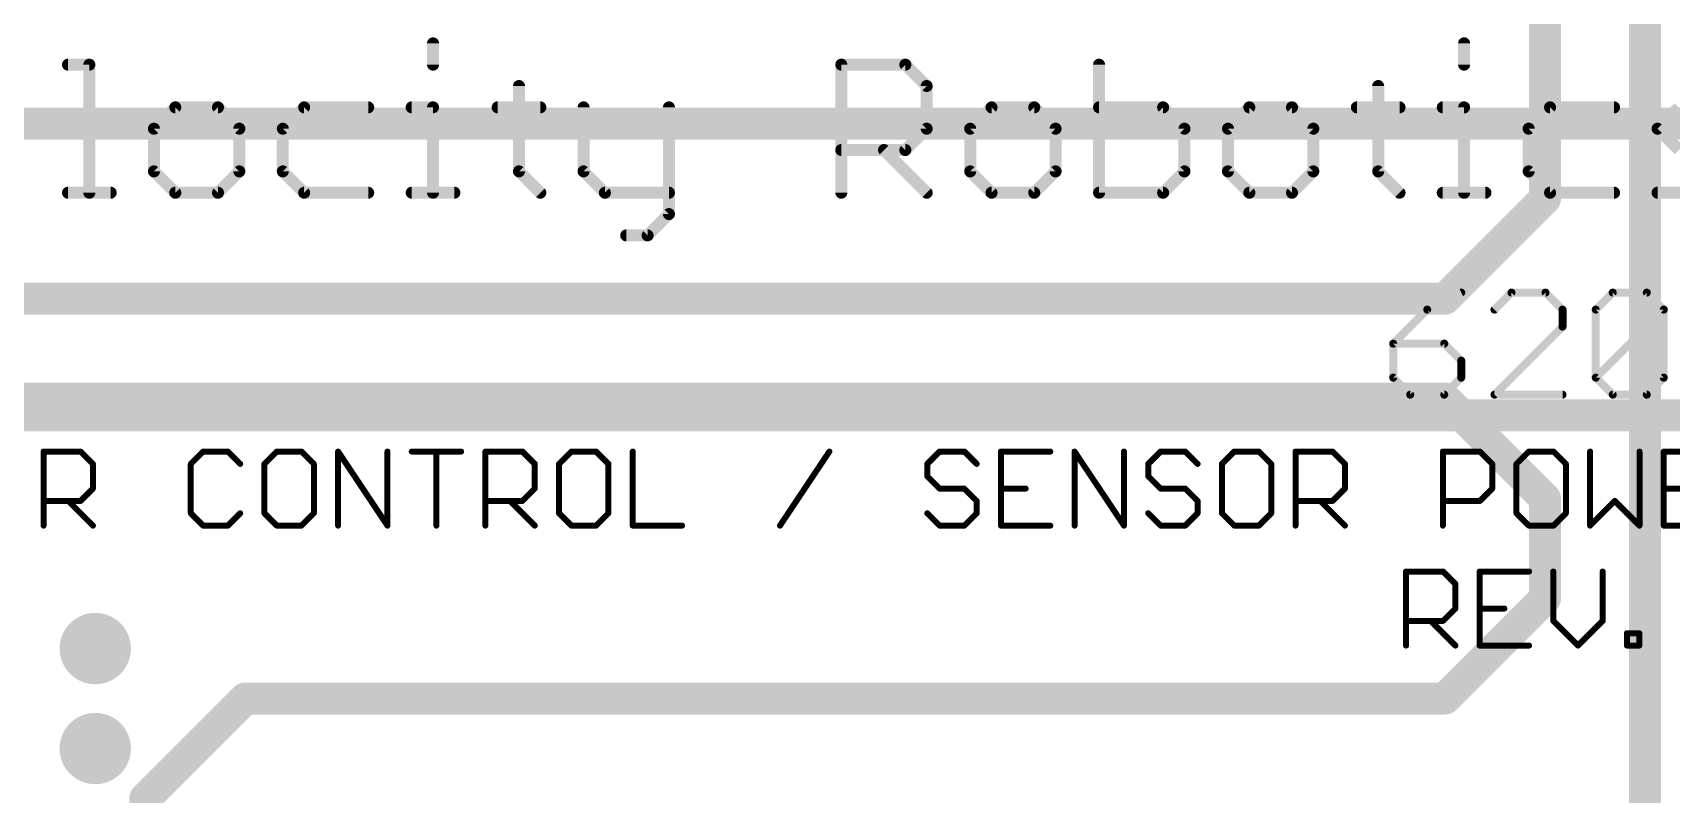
# Model space of a CAD drawing. Extents: x -0.01 to 2.71, y -0.01 to 2.3.
# Drawn here: x 0.794 to 1.613, y 0.752 to 1.133 of the extents above; entities that cross this region are included whole.
import ezdxf

# ---------------------------------------------------------------- set-up
doc = ezdxf.new("R2010")
doc.units = 0
for name, color, linetype in [('1', 22, 'CONTINUOUS'), ('16', 175, 'CONTINUOUS'), ('18', 82, 'CONTINUOUS'), ('51', 253, 'CONTINUOUS')]:
    doc.layers.add(name, color=color, linetype=linetype)

# ---------------------------------------------------------------- blocks, each defined once
blk = doc.blocks.new('ROUNDV')
at = {"const_width": 0.5}
blk.add_lwpolyline([(0, -0.25, 1), (0, 0.25, 1), (0, -0.25)], format="xyb", dxfattribs=at)

msp = doc.modelspace()

# ---------------------------------------------------------------- linework, layer by layer
at = {"layer": '1', "const_width": 0.016}
for points in [[(1.6, 1.4625), (1.6, 0.55)], [(1.55, 1.45), (1.55, 1.05)], [(1.55, 1.05), (1.5, 1)], [(1.5, 1), (0.65, 1)], [(1.5, 0.95), (0.65, 0.95)], [(1.55, 0.9), (1.5, 0.95)], [(1.55, 0.85), (1.55, 0.9)], [(1.5, 0.8), (1.55, 0.85)], [(0.85, 0.75), (0.9, 0.8)], [(0.9, 0.8), (1.5, 0.8)], [(0.85, 0.375), (0.85, 0.75)]]:
    msp.add_lwpolyline(points, dxfattribs=at)
at = {"layer": '1', "const_width": 0.008}
for points in [[(1.552828, 1.047172, 1), (1.547172, 1.052828)], [(1.546, 1.05, 1), (1.554, 1.05)], [(1.5, 0.996, 1), (1.5, 1.004)], [(1.497172, 1.002828, 1), (1.502828, 0.997172)], [(1.502828, 0.952828, 1), (1.497172, 0.947172)], [(1.5, 0.946, 1), (1.5, 0.954)], [(1.554, 0.9, 1), (1.546, 0.9)], [(1.547172, 0.897172, 1), (1.552828, 0.902828)], [(1.546, 0.85, 1), (1.554, 0.85)], [(1.552828, 0.847172, 1), (1.547172, 0.852828)], [(0.9, 0.804, 1), (0.9, 0.796)], [(0.902828, 0.797172, 1), (0.897172, 0.802828)], [(1.497172, 0.802828, 1), (1.502828, 0.797172)], [(1.5, 0.796, 1), (1.5, 0.804)], [(0.854, 0.75, 1), (0.846, 0.75)], [(0.847172, 0.752828, 1), (0.852828, 0.747172)]]:
    msp.add_lwpolyline(points, format="xyb", dxfattribs=at)
at = {"layer": '16', "const_width": 0.016}
for points in [[(0.6, 1.0875), (1.875, 1.0875)], [(0.658268, 0.941732), (1.85, 0.941732)]]:
    msp.add_lwpolyline(points, dxfattribs=at)
at = {"layer": '51'}
for points, const_width in [([(0.993927, 1.12773), (0.993927, 1.117055)], 0.006), ([(1.509566, 1.12773), (1.509566, 1.117055)], 0.006), ([(0.811371, 1.117055), (0.822047, 1.117055)], 0.006), ([(0.822047, 1.117055), (0.822047, 1.053)], 0.006), ([(1.198101, 1.053), (1.198101, 1.117055)], 0.006), ([(1.198101, 1.117055), (1.230128, 1.117055)], 0.006), ([(1.230128, 1.117055), (1.240804, 1.106379)], 0.006), ([(1.327011, 1.117055), (1.327011, 1.053)], 0.006), ([(1.036897, 1.106379), (1.036897, 1.063676)], 0.006), ([(1.240804, 1.106379), (1.240804, 1.085027)], 0.006), ([(1.466596, 1.106379), (1.466596, 1.063676)], 0.006), ([(0.865017, 1.095703), (0.854341, 1.085027)], 0.006), ([(0.886368, 1.095703), (0.865017, 1.095703)], 0.006), ([(0.897044, 1.085027), (0.886368, 1.095703)], 0.006), ([(0.929472, 1.095703), (0.918796, 1.085027)], 0.006), ([(0.961499, 1.095703), (0.929472, 1.095703)], 0.006), ([(0.983251, 1.095703), (0.993927, 1.095703)], 0.006), ([(0.993927, 1.095703), (0.993927, 1.053)], 0.006), ([(1.026221, 1.095703), (1.047572, 1.095703)], 0.006), ([(1.069191, 1.095703), (1.069191, 1.063676)], 0.006), ([(1.111894, 1.095703), (1.111894, 1.042324)], 0.006), ([(1.273232, 1.095703), (1.262556, 1.085027)], 0.006), ([(1.294583, 1.095703), (1.273232, 1.095703)], 0.006), ([(1.305259, 1.085027), (1.294583, 1.095703)], 0.006), ([(1.359038, 1.095703), (1.327011, 1.095703)], 0.006), ([(1.369714, 1.085027), (1.359038, 1.095703)], 0.006), ([(1.402141, 1.095703), (1.391466, 1.085027)], 0.006), ([(1.423493, 1.095703), (1.402141, 1.095703)], 0.006), ([(1.434169, 1.085027), (1.423493, 1.095703)], 0.006), ([(1.455921, 1.095703), (1.477272, 1.095703)], 0.006), ([(1.498891, 1.095703), (1.509566, 1.095703)], 0.006), ([(1.509566, 1.095703), (1.509566, 1.053)], 0.006), ([(1.552536, 1.095703), (1.541861, 1.085027)], 0.006), ([(1.584564, 1.095703), (1.552536, 1.095703)], 0.006), ([(1.606316, 1.085027), (1.616991, 1.095703)], 0.006), ([(0.854341, 1.085027), (0.854341, 1.063676)], 0.006), ([(0.897044, 1.063676), (0.897044, 1.085027)], 0.006), ([(0.918796, 1.085027), (0.918796, 1.063676)], 0.006), ([(1.240804, 1.085027), (1.230128, 1.074352)], 0.006), ([(1.262556, 1.085027), (1.262556, 1.063676)], 0.006), ([(1.305259, 1.063676), (1.305259, 1.085027)], 0.006), ([(1.369714, 1.063676), (1.369714, 1.085027)], 0.006), ([(1.391466, 1.085027), (1.391466, 1.063676)], 0.006), ([(1.434169, 1.063676), (1.434169, 1.085027)], 0.006), ([(1.541861, 1.085027), (1.541861, 1.063676)], 0.006), ([(1.616991, 1.074352), (1.606316, 1.085027)], 0.006), ([(1.230128, 1.074352), (1.198101, 1.074352)], 0.006), ([(1.219452, 1.074352), (1.240804, 1.053)], 0.006), ([(0.854341, 1.063676), (0.865017, 1.053)], 0.006), ([(0.886368, 1.053), (0.897044, 1.063676)], 0.006), ([(0.918796, 1.063676), (0.929472, 1.053)], 0.006), ([(1.036897, 1.063676), (1.047572, 1.053)], 0.006), ([(1.069191, 1.063676), (1.079867, 1.053)], 0.006), ([(1.262556, 1.063676), (1.273232, 1.053)], 0.006), ([(1.294583, 1.053), (1.305259, 1.063676)], 0.006), ([(1.359038, 1.053), (1.369714, 1.063676)], 0.006), ([(1.391466, 1.063676), (1.402141, 1.053)], 0.006), ([(1.423493, 1.053), (1.434169, 1.063676)], 0.006), ([(1.466596, 1.063676), (1.477272, 1.053)], 0.006), ([(1.541861, 1.063676), (1.552536, 1.053)], 0.006), ([(0.811371, 1.053), (0.832723, 1.053)], 0.006), ([(0.865017, 1.053), (0.886368, 1.053)], 0.006), ([(0.929472, 1.053), (0.961499, 1.053)], 0.006), ([(0.983251, 1.053), (1.004602, 1.053)], 0.006), ([(1.079867, 1.053), (1.111894, 1.053)], 0.006), ([(1.273232, 1.053), (1.294583, 1.053)], 0.006), ([(1.327011, 1.053), (1.359038, 1.053)], 0.006), ([(1.402141, 1.053), (1.423493, 1.053)], 0.006), ([(1.498891, 1.053), (1.520242, 1.053)], 0.006), ([(1.552536, 1.053), (1.584564, 1.053)], 0.006), ([(1.606316, 1.053), (1.638343, 1.053)], 0.006), ([(1.111894, 1.042324), (1.101218, 1.031648)], 0.006), ([(1.101218, 1.031648), (1.090542, 1.031648)], 0.006), ([(1.508134, 1.003044), (1.49112, 0.994536)], 0.004), ([(1.533256, 1.003044), (1.524749, 0.994536)], 0.004), ([(1.55027, 1.003044), (1.533256, 1.003044)], 0.004), ([(1.558778, 0.994536), (1.55027, 1.003044)], 0.004), ([(1.575392, 0.994536), (1.583899, 1.003044)], 0.004), ([(1.583899, 1.003044), (1.600914, 1.003044)], 0.004), ([(1.600914, 1.003044), (1.609421, 0.994536)], 0.004), ([(1.49112, 0.994536), (1.474105, 0.977522)], 0.004), ([(1.558778, 0.986029), (1.558778, 0.994536)], 0.004), ([(1.575392, 0.960507), (1.575392, 0.994536)], 0.004), ([(1.575392, 0.960507), (1.609421, 0.994536)], 0.004), ([(1.609421, 0.994536), (1.609421, 0.960507)], 0.004), ([(1.524749, 0.952), (1.558778, 0.986029)], 0.004), ([(1.474105, 0.977522), (1.474105, 0.960507)], 0.004), ([(1.499627, 0.977522), (1.474105, 0.977522)], 0.004), ([(1.508134, 0.969015), (1.499627, 0.977522)], 0.004), ([(1.508134, 0.960507), (1.508134, 0.969015)], 0.004), ([(1.474105, 0.960507), (1.482613, 0.952)], 0.004), ([(1.499627, 0.952), (1.508134, 0.960507)], 0.004), ([(1.583899, 0.952), (1.575392, 0.960507)], 0.004), ([(1.609421, 0.960507), (1.600914, 0.952)], 0.004), ([(1.482613, 0.952), (1.499627, 0.952)], 0.004), ([(1.558778, 0.952), (1.524749, 0.952)], 0.004), ([(1.600914, 0.952), (1.583899, 0.952)], 0.004), ([(0.799129, 0.8865), (0.799129, 0.923532)], 0.003), ([(0.799129, 0.923532), (0.817644, 0.923532)], 0.003), ([(0.817644, 0.923532), (0.823816, 0.91736)], 0.003), ([(0.823816, 0.91736), (0.823816, 0.905016)], 0.003), ([(0.878963, 0.923532), (0.872792, 0.91736)], 0.003), ([(0.872792, 0.91736), (0.872792, 0.892672)], 0.003), ([(0.891307, 0.923532), (0.878963, 0.923532)], 0.003), ([(0.897479, 0.91736), (0.891307, 0.923532)], 0.003), ([(0.915795, 0.923532), (0.909623, 0.91736)], 0.003), ([(0.909623, 0.91736), (0.909623, 0.892672)], 0.003), ([(0.928139, 0.923532), (0.915795, 0.923532)], 0.003), ([(0.934311, 0.91736), (0.928139, 0.923532)], 0.003), ([(0.934311, 0.892672), (0.934311, 0.91736)], 0.003), ([(0.946454, 0.8865), (0.946454, 0.923532)], 0.003), ([(0.946454, 0.923532), (0.971142, 0.8865)], 0.003), ([(0.971142, 0.8865), (0.971142, 0.923532)], 0.003), ([(0.983286, 0.923532), (1.007974, 0.923532)], 0.003), ([(0.99563, 0.8865), (0.99563, 0.923532)], 0.003), ([(1.020117, 0.8865), (1.020117, 0.923532)], 0.003), ([(1.020117, 0.923532), (1.038633, 0.923532)], 0.003), ([(1.038633, 0.923532), (1.044805, 0.91736)], 0.003), ([(1.044805, 0.91736), (1.044805, 0.905016)], 0.003), ([(1.063121, 0.923532), (1.056949, 0.91736)], 0.003), ([(1.056949, 0.91736), (1.056949, 0.892672)], 0.003), ([(1.075465, 0.923532), (1.063121, 0.923532)], 0.003), ([(1.081637, 0.91736), (1.075465, 0.923532)], 0.003), ([(1.081637, 0.892672), (1.081637, 0.91736)], 0.003), ([(1.09378, 0.923532), (1.09378, 0.8865)], 0.003), ([(1.167443, 0.8865), (1.192131, 0.923532)], 0.003), ([(1.247278, 0.923532), (1.241106, 0.91736)], 0.003), ([(1.241106, 0.91736), (1.241106, 0.911188)], 0.003), ([(1.259622, 0.923532), (1.247278, 0.923532)], 0.003), ([(1.265794, 0.91736), (1.259622, 0.923532)], 0.003), ([(1.302625, 0.923532), (1.277937, 0.923532)], 0.003), ([(1.277937, 0.923532), (1.277937, 0.8865)], 0.003), ([(1.314769, 0.8865), (1.314769, 0.923532)], 0.003), ([(1.314769, 0.923532), (1.339457, 0.8865)], 0.003), ([(1.339457, 0.8865), (1.339457, 0.923532)], 0.003), ([(1.357772, 0.923532), (1.3516, 0.91736)], 0.003), ([(1.3516, 0.91736), (1.3516, 0.911188)], 0.003), ([(1.370116, 0.923532), (1.357772, 0.923532)], 0.003), ([(1.376288, 0.91736), (1.370116, 0.923532)], 0.003), ([(1.394604, 0.923532), (1.388432, 0.91736)], 0.003), ([(1.388432, 0.91736), (1.388432, 0.892672)], 0.003), ([(1.406948, 0.923532), (1.394604, 0.923532)], 0.003), ([(1.41312, 0.91736), (1.406948, 0.923532)], 0.003), ([(1.41312, 0.892672), (1.41312, 0.91736)], 0.003), ([(1.425263, 0.8865), (1.425263, 0.923532)], 0.003), ([(1.425263, 0.923532), (1.443779, 0.923532)], 0.003), ([(1.443779, 0.923532), (1.449951, 0.91736)], 0.003), ([(1.449951, 0.91736), (1.449951, 0.905016)], 0.003), ([(1.498926, 0.8865), (1.498926, 0.923532)], 0.003), ([(1.498926, 0.923532), (1.517442, 0.923532)], 0.003), ([(1.517442, 0.923532), (1.523614, 0.91736)], 0.003), ([(1.523614, 0.91736), (1.523614, 0.905016)], 0.003), ([(1.54193, 0.923532), (1.535758, 0.91736)], 0.003), ([(1.535758, 0.91736), (1.535758, 0.892672)], 0.003), ([(1.554273, 0.923532), (1.54193, 0.923532)], 0.003), ([(1.560445, 0.91736), (1.554273, 0.923532)], 0.003), ([(1.560445, 0.892672), (1.560445, 0.91736)], 0.003), ([(1.572589, 0.923532), (1.572589, 0.8865)], 0.003), ([(1.597277, 0.8865), (1.597277, 0.923532)], 0.003), ([(1.634108, 0.923532), (1.609421, 0.923532)], 0.003), ([(1.609421, 0.923532), (1.609421, 0.8865)], 0.003), ([(1.241106, 0.911188), (1.247278, 0.905016)], 0.003), ([(1.3516, 0.911188), (1.357772, 0.905016)], 0.003), ([(0.823816, 0.905016), (0.817644, 0.898844)], 0.003), ([(1.044805, 0.905016), (1.038633, 0.898844)], 0.003), ([(1.247278, 0.905016), (1.259622, 0.905016)], 0.003), ([(1.259622, 0.905016), (1.265794, 0.898844)], 0.003), ([(1.277937, 0.905016), (1.290281, 0.905016)], 0.003), ([(1.357772, 0.905016), (1.370116, 0.905016)], 0.003), ([(1.370116, 0.905016), (1.376288, 0.898844)], 0.003), ([(1.449951, 0.905016), (1.443779, 0.898844)], 0.003), ([(1.523614, 0.905016), (1.517442, 0.898844)], 0.003), ([(1.609421, 0.905016), (1.621764, 0.905016)], 0.003), ([(0.817644, 0.898844), (0.799129, 0.898844)], 0.003), ([(0.811473, 0.898844), (0.823816, 0.8865)], 0.003), ([(0.872792, 0.892672), (0.878963, 0.8865)], 0.003), ([(0.891307, 0.8865), (0.897479, 0.892672)], 0.003), ([(0.909623, 0.892672), (0.915795, 0.8865)], 0.003), ([(0.928139, 0.8865), (0.934311, 0.892672)], 0.003), ([(1.038633, 0.898844), (1.020117, 0.898844)], 0.003), ([(1.032461, 0.898844), (1.044805, 0.8865)], 0.003), ([(1.056949, 0.892672), (1.063121, 0.8865)], 0.003), ([(1.075465, 0.8865), (1.081637, 0.892672)], 0.003), ([(1.247278, 0.8865), (1.241106, 0.892672)], 0.003), ([(1.265794, 0.892672), (1.259622, 0.8865)], 0.003), ([(1.265794, 0.898844), (1.265794, 0.892672)], 0.003), ([(1.357772, 0.8865), (1.3516, 0.892672)], 0.003), ([(1.376288, 0.892672), (1.370116, 0.8865)], 0.003), ([(1.376288, 0.898844), (1.376288, 0.892672)], 0.003), ([(1.388432, 0.892672), (1.394604, 0.8865)], 0.003), ([(1.406948, 0.8865), (1.41312, 0.892672)], 0.003), ([(1.443779, 0.898844), (1.425263, 0.898844)], 0.003), ([(1.437607, 0.898844), (1.449951, 0.8865)], 0.003), ([(1.517442, 0.898844), (1.498926, 0.898844)], 0.003), ([(1.535758, 0.892672), (1.54193, 0.8865)], 0.003), ([(1.554273, 0.8865), (1.560445, 0.892672)], 0.003), ([(1.572589, 0.8865), (1.584933, 0.898844)], 0.003), ([(1.584933, 0.898844), (1.597277, 0.8865)], 0.003), ([(0.878963, 0.8865), (0.891307, 0.8865)], 0.003), ([(0.915795, 0.8865), (0.928139, 0.8865)], 0.003), ([(1.063121, 0.8865), (1.075465, 0.8865)], 0.003), ([(1.09378, 0.8865), (1.118468, 0.8865)], 0.003), ([(1.259622, 0.8865), (1.247278, 0.8865)], 0.003), ([(1.277937, 0.8865), (1.302625, 0.8865)], 0.003), ([(1.370116, 0.8865), (1.357772, 0.8865)], 0.003), ([(1.394604, 0.8865), (1.406948, 0.8865)], 0.003), ([(1.54193, 0.8865), (1.554273, 0.8865)], 0.003), ([(1.609421, 0.8865), (1.634108, 0.8865)], 0.003), ([(1.480511, 0.8265), (1.480511, 0.863532)], 0.003), ([(1.480511, 0.863532), (1.499027, 0.863532)], 0.003), ([(1.499027, 0.863532), (1.505199, 0.85736)], 0.003), ([(1.54203, 0.863532), (1.517343, 0.863532)], 0.003), ([(1.517343, 0.863532), (1.517343, 0.8265)], 0.003), ([(1.554174, 0.863532), (1.554174, 0.838844)], 0.003), ([(1.578862, 0.838844), (1.578862, 0.863532)], 0.003), ([(1.505199, 0.85736), (1.505199, 0.845016)], 0.003), ([(1.505199, 0.845016), (1.499027, 0.838844)], 0.003), ([(1.517343, 0.845016), (1.529687, 0.845016)], 0.003), ([(1.499027, 0.838844), (1.480511, 0.838844)], 0.003), ([(1.492855, 0.838844), (1.505199, 0.8265)], 0.003), ([(1.554174, 0.838844), (1.566518, 0.8265)], 0.003), ([(1.566518, 0.8265), (1.578862, 0.838844)], 0.003), ([(1.517343, 0.8265), (1.54203, 0.8265)], 0.003), ([(1.591006, 0.8265), (1.591006, 0.832672)], 0.003), ([(1.591006, 0.832672), (1.597177, 0.832672)], 0.003), ([(1.597177, 0.8265), (1.591006, 0.8265)], 0.003), ([(1.597177, 0.832672), (1.597177, 0.8265)], 0.003)]:
    msp.add_lwpolyline(points, dxfattribs=dict(at, const_width=const_width))
for points, const_width in [([(0.995427, 1.12773, 1), (0.992427, 1.12773)], 0.003), ([(1.511066, 1.12773, 1), (1.508066, 1.12773)], 0.003), ([(0.811371, 1.118555, 1), (0.811371, 1.115555)], 0.003), ([(0.823547, 1.117055, 1), (0.820547, 1.117055)], 0.003), ([(0.822047, 1.115555, 1), (0.822047, 1.118555)], 0.003), ([(0.992427, 1.117055, 1), (0.995427, 1.117055)], 0.003), ([(1.199601, 1.117055, 1), (1.196601, 1.117055)], 0.003), ([(1.198101, 1.118555, 1), (1.198101, 1.115555)], 0.003), ([(1.231189, 1.118115, 1), (1.229068, 1.115994)], 0.003), ([(1.230128, 1.115555, 1), (1.230128, 1.118555)], 0.003), ([(1.328511, 1.117055, 1), (1.325511, 1.117055)], 0.003), ([(1.508066, 1.117055, 1), (1.511066, 1.117055)], 0.003), ([(1.038397, 1.106379, 1), (1.035397, 1.106379)], 0.003), ([(1.242304, 1.106379, 1), (1.239304, 1.106379)], 0.003), ([(1.239743, 1.105318, 1), (1.241865, 1.10744)], 0.003), ([(1.468096, 1.106379, 1), (1.465096, 1.106379)], 0.003), ([(0.865017, 1.097203, 1), (0.865017, 1.094203)], 0.003), ([(0.866077, 1.094642, 1), (0.863956, 1.096764)], 0.003), ([(0.887429, 1.096764, 1), (0.885308, 1.094642)], 0.003), ([(0.886368, 1.094203, 1), (0.886368, 1.097203)], 0.003), ([(0.929472, 1.097203, 1), (0.929472, 1.094203)], 0.003), ([(0.930532, 1.094642, 1), (0.928411, 1.096764)], 0.003), ([(0.961499, 1.094203, 1), (0.961499, 1.097203)], 0.003), ([(0.983251, 1.097203, 1), (0.983251, 1.094203)], 0.003), ([(0.995427, 1.095703, 1), (0.992427, 1.095703)], 0.003), ([(0.993927, 1.094203, 1), (0.993927, 1.097203)], 0.003), ([(1.026221, 1.097203, 1), (1.026221, 1.094203)], 0.003), ([(1.047572, 1.094203, 1), (1.047572, 1.097203)], 0.003), ([(1.070691, 1.095703, 1), (1.067691, 1.095703)], 0.003), ([(1.113394, 1.095703, 1), (1.110394, 1.095703)], 0.003), ([(1.273232, 1.097203, 1), (1.273232, 1.094203)], 0.003), ([(1.274292, 1.094642, 1), (1.272171, 1.096764)], 0.003), ([(1.295644, 1.096764, 1), (1.293523, 1.094642)], 0.003), ([(1.294583, 1.094203, 1), (1.294583, 1.097203)], 0.003), ([(1.327011, 1.097203, 1), (1.327011, 1.094203)], 0.003), ([(1.360099, 1.096764, 1), (1.357977, 1.094642)], 0.003), ([(1.359038, 1.094203, 1), (1.359038, 1.097203)], 0.003), ([(1.402141, 1.097203, 1), (1.402141, 1.094203)], 0.003), ([(1.403202, 1.094642, 1), (1.401081, 1.096764)], 0.003), ([(1.424554, 1.096764, 1), (1.422432, 1.094642)], 0.003), ([(1.423493, 1.094203, 1), (1.423493, 1.097203)], 0.003), ([(1.455921, 1.097203, 1), (1.455921, 1.094203)], 0.003), ([(1.477272, 1.094203, 1), (1.477272, 1.097203)], 0.003), ([(1.498891, 1.097203, 1), (1.498891, 1.094203)], 0.003), ([(1.511066, 1.095703, 1), (1.508066, 1.095703)], 0.003), ([(1.509566, 1.094203, 1), (1.509566, 1.097203)], 0.003), ([(1.552536, 1.097203, 1), (1.552536, 1.094203)], 0.003), ([(1.553597, 1.094642, 1), (1.551476, 1.096764)], 0.003), ([(1.584564, 1.094203, 1), (1.584564, 1.097203)], 0.003), ([(0.855841, 1.085027, 1), (0.852841, 1.085027)], 0.003), ([(0.85328, 1.086088, 1), (0.855402, 1.083967)], 0.003), ([(0.898544, 1.085027, 1), (0.895544, 1.085027)], 0.003), ([(0.895984, 1.083967, 1), (0.898105, 1.086088)], 0.003), ([(0.920296, 1.085027, 1), (0.917296, 1.085027)], 0.003), ([(0.917735, 1.086088, 1), (0.919857, 1.083967)], 0.003), ([(1.239304, 1.085027, 1), (1.242304, 1.085027)], 0.003), ([(1.241865, 1.083967, 1), (1.239743, 1.086088)], 0.003), ([(1.264056, 1.085027, 1), (1.261056, 1.085027)], 0.003), ([(1.261495, 1.086088, 1), (1.263617, 1.083967)], 0.003), ([(1.306759, 1.085027, 1), (1.303759, 1.085027)], 0.003), ([(1.304198, 1.083967, 1), (1.30632, 1.086088)], 0.003), ([(1.371214, 1.085027, 1), (1.368214, 1.085027)], 0.003), ([(1.368653, 1.083967, 1), (1.370775, 1.086088)], 0.003), ([(1.392966, 1.085027, 1), (1.389966, 1.085027)], 0.003), ([(1.390405, 1.086088, 1), (1.392526, 1.083967)], 0.003), ([(1.435669, 1.085027, 1), (1.432669, 1.085027)], 0.003), ([(1.433108, 1.083967, 1), (1.43523, 1.086088)], 0.003), ([(1.543361, 1.085027, 1), (1.540361, 1.085027)], 0.003), ([(1.5408, 1.086088, 1), (1.542921, 1.083967)], 0.003), ([(1.607376, 1.086088, 1), (1.605255, 1.083967)], 0.003), ([(1.605255, 1.086088, 1), (1.607376, 1.083967)], 0.003), ([(1.198101, 1.075852, 1), (1.198101, 1.072852)], 0.003), ([(1.220513, 1.075412, 1), (1.218392, 1.073291)], 0.003), ([(1.229068, 1.075412, 1), (1.231189, 1.073291)], 0.003), ([(1.230128, 1.072852, 1), (1.230128, 1.075852)], 0.003), ([(0.855402, 1.064736, 1), (0.85328, 1.062615)], 0.003), ([(0.898105, 1.062615, 1), (0.895984, 1.064736)], 0.003), ([(0.919857, 1.064736, 1), (0.917735, 1.062615)], 0.003), ([(1.037957, 1.064736, 1), (1.035836, 1.062615)], 0.003), ([(1.070252, 1.064736, 1), (1.06813, 1.062615)], 0.003), ([(1.263617, 1.064736, 1), (1.261495, 1.062615)], 0.003), ([(1.30632, 1.062615, 1), (1.304198, 1.064736)], 0.003), ([(1.370775, 1.062615, 1), (1.368653, 1.064736)], 0.003), ([(1.392526, 1.064736, 1), (1.390405, 1.062615)], 0.003), ([(1.43523, 1.062615, 1), (1.433108, 1.064736)], 0.003), ([(1.467657, 1.064736, 1), (1.465536, 1.062615)], 0.003), ([(1.542921, 1.064736, 1), (1.5408, 1.062615)], 0.003), ([(0.852841, 1.063676, 1), (0.855841, 1.063676)], 0.003), ([(0.895544, 1.063676, 1), (0.898544, 1.063676)], 0.003), ([(0.917296, 1.063676, 1), (0.920296, 1.063676)], 0.003), ([(1.035397, 1.063676, 1), (1.038397, 1.063676)], 0.003), ([(1.067691, 1.063676, 1), (1.070691, 1.063676)], 0.003), ([(1.261056, 1.063676, 1), (1.264056, 1.063676)], 0.003), ([(1.303759, 1.063676, 1), (1.306759, 1.063676)], 0.003), ([(1.368214, 1.063676, 1), (1.371214, 1.063676)], 0.003), ([(1.389966, 1.063676, 1), (1.392966, 1.063676)], 0.003), ([(1.432669, 1.063676, 1), (1.435669, 1.063676)], 0.003), ([(1.465096, 1.063676, 1), (1.468096, 1.063676)], 0.003), ([(1.540361, 1.063676, 1), (1.543361, 1.063676)], 0.003), ([(0.811371, 1.0545, 1), (0.811371, 1.0515)], 0.003), ([(0.820547, 1.053, 1), (0.823547, 1.053)], 0.003), ([(0.832723, 1.0515, 1), (0.832723, 1.0545)], 0.003), ([(0.865017, 1.0545, 1), (0.865017, 1.0515)], 0.003), ([(0.863956, 1.051939, 1), (0.866077, 1.054061)], 0.003), ([(0.885308, 1.054061, 1), (0.887429, 1.051939)], 0.003), ([(0.886368, 1.0515, 1), (0.886368, 1.0545)], 0.003), ([(0.929472, 1.0545, 1), (0.929472, 1.0515)], 0.003), ([(0.928411, 1.051939, 1), (0.930532, 1.054061)], 0.003), ([(0.961499, 1.0515, 1), (0.961499, 1.0545)], 0.003), ([(0.983251, 1.0545, 1), (0.983251, 1.0515)], 0.003), ([(0.992427, 1.053, 1), (0.995427, 1.053)], 0.003), ([(1.004602, 1.0515, 1), (1.004602, 1.0545)], 0.003), ([(1.046512, 1.051939, 1), (1.048633, 1.054061)], 0.003), ([(1.079867, 1.0545, 1), (1.079867, 1.0515)], 0.003), ([(1.078806, 1.051939, 1), (1.080927, 1.054061)], 0.003), ([(1.111894, 1.0515, 1), (1.111894, 1.0545)], 0.003), ([(1.196601, 1.053, 1), (1.199601, 1.053)], 0.003), ([(1.239743, 1.051939, 1), (1.241865, 1.054061)], 0.003), ([(1.273232, 1.0545, 1), (1.273232, 1.0515)], 0.003), ([(1.272171, 1.051939, 1), (1.274292, 1.054061)], 0.003), ([(1.293523, 1.054061, 1), (1.295644, 1.051939)], 0.003), ([(1.294583, 1.0515, 1), (1.294583, 1.0545)], 0.003), ([(1.327011, 1.0545, 1), (1.327011, 1.0515)], 0.003), ([(1.325511, 1.053, 1), (1.328511, 1.053)], 0.003), ([(1.357977, 1.054061, 1), (1.360099, 1.051939)], 0.003), ([(1.359038, 1.0515, 1), (1.359038, 1.0545)], 0.003), ([(1.402141, 1.0545, 1), (1.402141, 1.0515)], 0.003), ([(1.401081, 1.051939, 1), (1.403202, 1.054061)], 0.003), ([(1.422432, 1.054061, 1), (1.424554, 1.051939)], 0.003), ([(1.423493, 1.0515, 1), (1.423493, 1.0545)], 0.003), ([(1.476212, 1.051939, 1), (1.478333, 1.054061)], 0.003), ([(1.498891, 1.0545, 1), (1.498891, 1.0515)], 0.003), ([(1.508066, 1.053, 1), (1.511066, 1.053)], 0.003), ([(1.520242, 1.0515, 1), (1.520242, 1.0545)], 0.003), ([(1.552536, 1.0545, 1), (1.552536, 1.0515)], 0.003), ([(1.551476, 1.051939, 1), (1.553597, 1.054061)], 0.003), ([(1.584564, 1.0515, 1), (1.584564, 1.0545)], 0.003), ([(1.606316, 1.0545, 1), (1.606316, 1.0515)], 0.003), ([(1.110394, 1.042324, 1), (1.113394, 1.042324)], 0.003), ([(1.112955, 1.041264, 1), (1.110833, 1.043385)], 0.003), ([(1.090542, 1.033148, 1), (1.090542, 1.030148)], 0.003), ([(1.100158, 1.032709, 1), (1.102279, 1.030588)], 0.003), ([(1.101218, 1.030148, 1), (1.101218, 1.033148)], 0.003), ([(1.508582, 1.002149, 1), (1.507687, 1.003938)], 0.002), ([(1.533256, 1.004044, 1), (1.533256, 1.002044)], 0.002), ([(1.533963, 1.002336, 1), (1.532549, 1.003751)], 0.002), ([(1.550977, 1.003751, 1), (1.549563, 1.002336)], 0.002), ([(1.55027, 1.002044, 1), (1.55027, 1.004044)], 0.002), ([(1.583899, 1.004044, 1), (1.583899, 1.002044)], 0.002), ([(1.584606, 1.002336, 1), (1.583192, 1.003751)], 0.002), ([(1.601621, 1.003751, 1), (1.600206, 1.002336)], 0.002), ([(1.600914, 1.002044, 1), (1.600914, 1.004044)], 0.002), ([(1.490673, 0.995431, 1), (1.491567, 0.993642)], 0.002), ([(1.491827, 0.993829, 1), (1.490413, 0.995243)], 0.002), ([(1.524041, 0.995243, 1), (1.525456, 0.993829)], 0.002), ([(1.559778, 0.994536, 1), (1.557778, 0.994536)], 0.002), ([(1.55807, 0.993829, 1), (1.559485, 0.995243)], 0.002), ([(1.576392, 0.994536, 1), (1.574392, 0.994536)], 0.002), ([(1.574685, 0.995243, 1), (1.576099, 0.993829)], 0.002), ([(1.610421, 0.994536, 1), (1.608421, 0.994536)], 0.002), ([(1.610128, 0.993829, 1), (1.608714, 0.995243)], 0.002), ([(1.608714, 0.993829, 1), (1.610128, 0.995243)], 0.002), ([(1.557778, 0.986029, 1), (1.559778, 0.986029)], 0.002), ([(1.559485, 0.985322, 1), (1.55807, 0.986736)], 0.002), ([(1.475105, 0.977522, 1), (1.473105, 0.977522)], 0.002), ([(1.474105, 0.978522, 1), (1.474105, 0.976522)], 0.002), ([(1.473398, 0.978229, 1), (1.474812, 0.976815)], 0.002), ([(1.500334, 0.978229, 1), (1.49892, 0.976815)], 0.002), ([(1.499627, 0.976522, 1), (1.499627, 0.978522)], 0.002), ([(1.509134, 0.969015, 1), (1.507134, 0.969015)], 0.002), ([(1.507427, 0.968307, 1), (1.508841, 0.969722)], 0.002), ([(1.474812, 0.961214, 1), (1.473398, 0.9598)], 0.002), ([(1.473105, 0.960507, 1), (1.475105, 0.960507)], 0.002), ([(1.507134, 0.960507, 1), (1.509134, 0.960507)], 0.002), ([(1.508841, 0.9598, 1), (1.507427, 0.961214)], 0.002), ([(1.576099, 0.961214, 1), (1.574685, 0.9598)], 0.002), ([(1.574685, 0.961214, 1), (1.576099, 0.9598)], 0.002), ([(1.574392, 0.960507, 1), (1.576392, 0.960507)], 0.002), ([(1.608421, 0.960507, 1), (1.610421, 0.960507)], 0.002), ([(1.610128, 0.9598, 1), (1.608714, 0.961214)], 0.002), ([(1.482613, 0.953, 1), (1.482613, 0.951)], 0.002), ([(1.481905, 0.951293, 1), (1.48332, 0.952707)], 0.002), ([(1.49892, 0.952707, 1), (1.500334, 0.951293)], 0.002), ([(1.499627, 0.951, 1), (1.499627, 0.953)], 0.002), ([(1.524041, 0.952707, 1), (1.525456, 0.951293)], 0.002), ([(1.524749, 0.953, 1), (1.524749, 0.951)], 0.002), ([(1.558778, 0.951, 1), (1.558778, 0.953)], 0.002), ([(1.583899, 0.953, 1), (1.583899, 0.951)], 0.002), ([(1.583192, 0.951293, 1), (1.584606, 0.952707)], 0.002), ([(1.600206, 0.952707, 1), (1.601621, 0.951293)], 0.002), ([(1.600914, 0.951, 1), (1.600914, 0.953)], 0.002), ([(0.799879, 0.923532, 1), (0.798379, 0.923532)], 0.0015), ([(0.799129, 0.924282, 1), (0.799129, 0.922782)], 0.0015), ([(0.818175, 0.924062, 1), (0.817114, 0.923001)], 0.0015), ([(0.817644, 0.922782, 1), (0.817644, 0.924282)], 0.0015), ([(0.824566, 0.91736, 1), (0.823066, 0.91736)], 0.0015), ([(0.823286, 0.916829, 1), (0.824347, 0.91789)], 0.0015), ([(0.872261, 0.91789, 1), (0.873322, 0.916829)], 0.0015), ([(0.873542, 0.91736, 1), (0.872042, 0.91736)], 0.0015), ([(0.878963, 0.924282, 1), (0.878963, 0.922782)], 0.0015), ([(0.879494, 0.923001, 1), (0.878433, 0.924062)], 0.0015), ([(0.891838, 0.924062, 1), (0.890777, 0.923001)], 0.0015), ([(0.891307, 0.922782, 1), (0.891307, 0.924282)], 0.0015), ([(0.896949, 0.916829, 1), (0.89801, 0.91789)], 0.0015), ([(0.910373, 0.91736, 1), (0.908873, 0.91736)], 0.0015), ([(0.909093, 0.91789, 1), (0.910153, 0.916829)], 0.0015), ([(0.915795, 0.924282, 1), (0.915795, 0.922782)], 0.0015), ([(0.916325, 0.923001, 1), (0.915265, 0.924062)], 0.0015), ([(0.928669, 0.924062, 1), (0.927608, 0.923001)], 0.0015), ([(0.928139, 0.922782, 1), (0.928139, 0.924282)], 0.0015), ([(0.935061, 0.91736, 1), (0.933561, 0.91736)], 0.0015), ([(0.93378, 0.916829, 1), (0.934841, 0.91789)], 0.0015), ([(0.947204, 0.923532, 1), (0.945704, 0.923532)], 0.0015), ([(0.947079, 0.923948, 1), (0.94583, 0.923116)], 0.0015), ([(0.971892, 0.923532, 1), (0.970392, 0.923532)], 0.0015), ([(0.983286, 0.924282, 1), (0.983286, 0.922782)], 0.0015), ([(0.99638, 0.923532, 1), (0.99488, 0.923532)], 0.0015), ([(1.007974, 0.922782, 1), (1.007974, 0.924282)], 0.0015), ([(1.020867, 0.923532, 1), (1.019367, 0.923532)], 0.0015), ([(1.020117, 0.924282, 1), (1.020117, 0.922782)], 0.0015), ([(1.039163, 0.924062, 1), (1.038103, 0.923001)], 0.0015), ([(1.038633, 0.922782, 1), (1.038633, 0.924282)], 0.0015), ([(1.045555, 0.91736, 1), (1.044055, 0.91736)], 0.0015), ([(1.044275, 0.916829, 1), (1.045335, 0.91789)], 0.0015), ([(1.056418, 0.91789, 1), (1.057479, 0.916829)], 0.0015), ([(1.057699, 0.91736, 1), (1.056199, 0.91736)], 0.0015), ([(1.063121, 0.924282, 1), (1.063121, 0.922782)], 0.0015), ([(1.063651, 0.923001, 1), (1.06259, 0.924062)], 0.0015), ([(1.075995, 0.924062, 1), (1.074934, 0.923001)], 0.0015), ([(1.075465, 0.922782, 1), (1.075465, 0.924282)], 0.0015), ([(1.082387, 0.91736, 1), (1.080887, 0.91736)], 0.0015), ([(1.081106, 0.916829, 1), (1.082167, 0.91789)], 0.0015), ([(1.09453, 0.923532, 1), (1.09303, 0.923532)], 0.0015), ([(1.192755, 0.923116, 1), (1.191507, 0.923948)], 0.0015), ([(1.241856, 0.91736, 1), (1.240356, 0.91736)], 0.0015), ([(1.240576, 0.91789, 1), (1.241636, 0.916829)], 0.0015), ([(1.247278, 0.924282, 1), (1.247278, 0.922782)], 0.0015), ([(1.247808, 0.923001, 1), (1.246748, 0.924062)], 0.0015), ([(1.260152, 0.924062, 1), (1.259091, 0.923001)], 0.0015), ([(1.259622, 0.922782, 1), (1.259622, 0.924282)], 0.0015), ([(1.265263, 0.916829, 1), (1.266324, 0.91789)], 0.0015), ([(1.277937, 0.924282, 1), (1.277937, 0.922782)], 0.0015), ([(1.278687, 0.923532, 1), (1.277187, 0.923532)], 0.0015), ([(1.302625, 0.922782, 1), (1.302625, 0.924282)], 0.0015), ([(1.315519, 0.923532, 1), (1.314019, 0.923532)], 0.0015), ([(1.315393, 0.923948, 1), (1.314145, 0.923116)], 0.0015), ([(1.340207, 0.923532, 1), (1.338707, 0.923532)], 0.0015), ([(1.35235, 0.91736, 1), (1.35085, 0.91736)], 0.0015), ([(1.35107, 0.91789, 1), (1.352131, 0.916829)], 0.0015), ([(1.357772, 0.924282, 1), (1.357772, 0.922782)], 0.0015), ([(1.358303, 0.923001, 1), (1.357242, 0.924062)], 0.0015), ([(1.370646, 0.924062, 1), (1.369586, 0.923001)], 0.0015), ([(1.370116, 0.922782, 1), (1.370116, 0.924282)], 0.0015), ([(1.375758, 0.916829, 1), (1.376818, 0.91789)], 0.0015), ([(1.389182, 0.91736, 1), (1.387682, 0.91736)], 0.0015), ([(1.387902, 0.91789, 1), (1.388962, 0.916829)], 0.0015), ([(1.394604, 0.924282, 1), (1.394604, 0.922782)], 0.0015), ([(1.395134, 0.923001, 1), (1.394073, 0.924062)], 0.0015), ([(1.407478, 0.924062, 1), (1.406417, 0.923001)], 0.0015), ([(1.406948, 0.922782, 1), (1.406948, 0.924282)], 0.0015), ([(1.41387, 0.91736, 1), (1.41237, 0.91736)], 0.0015), ([(1.412589, 0.916829, 1), (1.41365, 0.91789)], 0.0015), ([(1.426013, 0.923532, 1), (1.424513, 0.923532)], 0.0015), ([(1.425263, 0.924282, 1), (1.425263, 0.922782)], 0.0015), ([(1.444309, 0.924062, 1), (1.443249, 0.923001)], 0.0015), ([(1.443779, 0.922782, 1), (1.443779, 0.924282)], 0.0015), ([(1.450701, 0.91736, 1), (1.449201, 0.91736)], 0.0015), ([(1.449421, 0.916829, 1), (1.450481, 0.91789)], 0.0015), ([(1.499676, 0.923532, 1), (1.498176, 0.923532)], 0.0015), ([(1.498926, 0.924282, 1), (1.498926, 0.922782)], 0.0015), ([(1.517972, 0.924062, 1), (1.516912, 0.923001)], 0.0015), ([(1.517442, 0.922782, 1), (1.517442, 0.924282)], 0.0015), ([(1.524364, 0.91736, 1), (1.522864, 0.91736)], 0.0015), ([(1.523084, 0.916829, 1), (1.524144, 0.91789)], 0.0015), ([(1.535227, 0.91789, 1), (1.536288, 0.916829)], 0.0015), ([(1.536508, 0.91736, 1), (1.535008, 0.91736)], 0.0015), ([(1.54193, 0.924282, 1), (1.54193, 0.922782)], 0.0015), ([(1.54246, 0.923001, 1), (1.541399, 0.924062)], 0.0015), ([(1.554804, 0.924062, 1), (1.553743, 0.923001)], 0.0015), ([(1.554273, 0.922782, 1), (1.554273, 0.924282)], 0.0015), ([(1.561195, 0.91736, 1), (1.559695, 0.91736)], 0.0015), ([(1.559915, 0.916829, 1), (1.560976, 0.91789)], 0.0015), ([(1.573339, 0.923532, 1), (1.571839, 0.923532)], 0.0015), ([(1.598027, 0.923532, 1), (1.596527, 0.923532)], 0.0015), ([(1.609421, 0.924282, 1), (1.609421, 0.922782)], 0.0015), ([(1.610171, 0.923532, 1), (1.608671, 0.923532)], 0.0015), ([(1.241636, 0.911718, 1), (1.240576, 0.910657)], 0.0015), ([(1.240356, 0.911188, 1), (1.241856, 0.911188)], 0.0015), ([(1.352131, 0.911718, 1), (1.35107, 0.910657)], 0.0015), ([(1.35085, 0.911188, 1), (1.35235, 0.911188)], 0.0015), ([(0.823066, 0.905016, 1), (0.824566, 0.905016)], 0.0015), ([(0.824347, 0.904485, 1), (0.823286, 0.905546)], 0.0015), ([(1.044055, 0.905016, 1), (1.045555, 0.905016)], 0.0015), ([(1.045335, 0.904485, 1), (1.044275, 0.905546)], 0.0015), ([(1.247278, 0.905766, 1), (1.247278, 0.904266)], 0.0015), ([(1.246748, 0.904485, 1), (1.247808, 0.905546)], 0.0015), ([(1.260152, 0.905546, 1), (1.259091, 0.904485)], 0.0015), ([(1.259622, 0.904266, 1), (1.259622, 0.905766)], 0.0015), ([(1.277937, 0.905766, 1), (1.277937, 0.904266)], 0.0015), ([(1.290281, 0.904266, 1), (1.290281, 0.905766)], 0.0015), ([(1.357772, 0.905766, 1), (1.357772, 0.904266)], 0.0015), ([(1.357242, 0.904485, 1), (1.358303, 0.905546)], 0.0015), ([(1.370646, 0.905546, 1), (1.369586, 0.904485)], 0.0015), ([(1.370116, 0.904266, 1), (1.370116, 0.905766)], 0.0015), ([(1.449201, 0.905016, 1), (1.450701, 0.905016)], 0.0015), ([(1.450481, 0.904485, 1), (1.449421, 0.905546)], 0.0015), ([(1.522864, 0.905016, 1), (1.524364, 0.905016)], 0.0015), ([(1.524144, 0.904485, 1), (1.523084, 0.905546)], 0.0015), ([(1.609421, 0.905766, 1), (1.609421, 0.904266)], 0.0015), ([(0.799129, 0.899594, 1), (0.799129, 0.898094)], 0.0015), ([(0.812003, 0.899374, 1), (0.810942, 0.898314)], 0.0015), ([(0.817114, 0.899374, 1), (0.818175, 0.898314)], 0.0015), ([(0.817644, 0.898094, 1), (0.817644, 0.899594)], 0.0015), ([(0.873322, 0.893202, 1), (0.872261, 0.892142)], 0.0015), ([(0.872042, 0.892672, 1), (0.873542, 0.892672)], 0.0015), ([(0.89801, 0.892142, 1), (0.896949, 0.893202)], 0.0015), ([(0.910153, 0.893202, 1), (0.909093, 0.892142)], 0.0015), ([(0.908873, 0.892672, 1), (0.910373, 0.892672)], 0.0015), ([(0.933561, 0.892672, 1), (0.935061, 0.892672)], 0.0015), ([(0.934841, 0.892142, 1), (0.93378, 0.893202)], 0.0015), ([(1.020117, 0.899594, 1), (1.020117, 0.898094)], 0.0015), ([(1.032992, 0.899374, 1), (1.031931, 0.898314)], 0.0015), ([(1.038103, 0.899374, 1), (1.039163, 0.898314)], 0.0015), ([(1.038633, 0.898094, 1), (1.038633, 0.899594)], 0.0015), ([(1.057479, 0.893202, 1), (1.056418, 0.892142)], 0.0015), ([(1.056199, 0.892672, 1), (1.057699, 0.892672)], 0.0015), ([(1.080887, 0.892672, 1), (1.082387, 0.892672)], 0.0015), ([(1.082167, 0.892142, 1), (1.081106, 0.893202)], 0.0015), ([(1.241636, 0.893202, 1), (1.240576, 0.892142)], 0.0015), ([(1.266544, 0.898844, 1), (1.265044, 0.898844)], 0.0015), ([(1.265044, 0.892672, 1), (1.266544, 0.892672)], 0.0015), ([(1.265263, 0.898314, 1), (1.266324, 0.899374)], 0.0015), ([(1.266324, 0.892142, 1), (1.265263, 0.893202)], 0.0015), ([(1.352131, 0.893202, 1), (1.35107, 0.892142)], 0.0015), ([(1.377038, 0.898844, 1), (1.375538, 0.898844)], 0.0015), ([(1.375538, 0.892672, 1), (1.377038, 0.892672)], 0.0015), ([(1.375758, 0.898314, 1), (1.376818, 0.899374)], 0.0015), ([(1.376818, 0.892142, 1), (1.375758, 0.893202)], 0.0015), ([(1.388962, 0.893202, 1), (1.387902, 0.892142)], 0.0015), ([(1.387682, 0.892672, 1), (1.389182, 0.892672)], 0.0015), ([(1.41237, 0.892672, 1), (1.41387, 0.892672)], 0.0015), ([(1.41365, 0.892142, 1), (1.412589, 0.893202)], 0.0015), ([(1.425263, 0.899594, 1), (1.425263, 0.898094)], 0.0015), ([(1.438137, 0.899374, 1), (1.437077, 0.898314)], 0.0015), ([(1.443249, 0.899374, 1), (1.444309, 0.898314)], 0.0015), ([(1.443779, 0.898094, 1), (1.443779, 0.899594)], 0.0015), ([(1.498926, 0.899594, 1), (1.498926, 0.898094)], 0.0015), ([(1.516912, 0.899374, 1), (1.517972, 0.898314)], 0.0015), ([(1.517442, 0.898094, 1), (1.517442, 0.899594)], 0.0015), ([(1.536288, 0.893202, 1), (1.535227, 0.892142)], 0.0015), ([(1.535008, 0.892672, 1), (1.536508, 0.892672)], 0.0015), ([(1.559695, 0.892672, 1), (1.561195, 0.892672)], 0.0015), ([(1.560976, 0.892142, 1), (1.559915, 0.893202)], 0.0015), ([(1.585463, 0.899374, 1), (1.584403, 0.898314)], 0.0015), ([(1.585463, 0.898314, 1), (1.584403, 0.899374)], 0.0015), ([(0.798379, 0.8865, 1), (0.799879, 0.8865)], 0.0015), ([(0.823286, 0.88597, 1), (0.824347, 0.88703)], 0.0015), ([(0.878963, 0.88725, 1), (0.878963, 0.88575)], 0.0015), ([(0.878433, 0.88597, 1), (0.879494, 0.88703)], 0.0015), ([(0.890777, 0.88703, 1), (0.891838, 0.88597)], 0.0015), ([(0.891307, 0.88575, 1), (0.891307, 0.88725)], 0.0015), ([(0.915795, 0.88725, 1), (0.915795, 0.88575)], 0.0015), ([(0.915265, 0.88597, 1), (0.916325, 0.88703)], 0.0015), ([(0.927608, 0.88703, 1), (0.928669, 0.88597)], 0.0015), ([(0.928139, 0.88575, 1), (0.928139, 0.88725)], 0.0015), ([(0.945704, 0.8865, 1), (0.947204, 0.8865)], 0.0015), ([(0.970392, 0.8865, 1), (0.971892, 0.8865)], 0.0015), ([(0.970518, 0.886084, 1), (0.971766, 0.886916)], 0.0015), ([(0.99488, 0.8865, 1), (0.99638, 0.8865)], 0.0015), ([(1.019367, 0.8865, 1), (1.020867, 0.8865)], 0.0015), ([(1.044275, 0.88597, 1), (1.045335, 0.88703)], 0.0015), ([(1.063121, 0.88725, 1), (1.063121, 0.88575)], 0.0015), ([(1.06259, 0.88597, 1), (1.063651, 0.88703)], 0.0015), ([(1.074934, 0.88703, 1), (1.075995, 0.88597)], 0.0015), ([(1.075465, 0.88575, 1), (1.075465, 0.88725)], 0.0015), ([(1.09378, 0.88725, 1), (1.09378, 0.88575)], 0.0015), ([(1.09303, 0.8865, 1), (1.09453, 0.8865)], 0.0015), ([(1.118468, 0.88575, 1), (1.118468, 0.88725)], 0.0015), ([(1.166819, 0.886916, 1), (1.168067, 0.886084)], 0.0015), ([(1.247278, 0.88725, 1), (1.247278, 0.88575)], 0.0015), ([(1.246748, 0.88597, 1), (1.247808, 0.88703)], 0.0015), ([(1.259091, 0.88703, 1), (1.260152, 0.88597)], 0.0015), ([(1.259622, 0.88575, 1), (1.259622, 0.88725)], 0.0015), ([(1.277937, 0.88725, 1), (1.277937, 0.88575)], 0.0015), ([(1.277187, 0.8865, 1), (1.278687, 0.8865)], 0.0015), ([(1.302625, 0.88575, 1), (1.302625, 0.88725)], 0.0015), ([(1.314019, 0.8865, 1), (1.315519, 0.8865)], 0.0015), ([(1.338707, 0.8865, 1), (1.340207, 0.8865)], 0.0015), ([(1.338833, 0.886084, 1), (1.340081, 0.886916)], 0.0015), ([(1.357772, 0.88725, 1), (1.357772, 0.88575)], 0.0015), ([(1.357242, 0.88597, 1), (1.358303, 0.88703)], 0.0015), ([(1.369586, 0.88703, 1), (1.370646, 0.88597)], 0.0015), ([(1.370116, 0.88575, 1), (1.370116, 0.88725)], 0.0015), ([(1.394604, 0.88725, 1), (1.394604, 0.88575)], 0.0015), ([(1.394073, 0.88597, 1), (1.395134, 0.88703)], 0.0015), ([(1.406417, 0.88703, 1), (1.407478, 0.88597)], 0.0015), ([(1.406948, 0.88575, 1), (1.406948, 0.88725)], 0.0015), ([(1.424513, 0.8865, 1), (1.426013, 0.8865)], 0.0015), ([(1.449421, 0.88597, 1), (1.450481, 0.88703)], 0.0015), ([(1.498176, 0.8865, 1), (1.499676, 0.8865)], 0.0015), ([(1.54193, 0.88725, 1), (1.54193, 0.88575)], 0.0015), ([(1.541399, 0.88597, 1), (1.54246, 0.88703)], 0.0015), ([(1.553743, 0.88703, 1), (1.554804, 0.88597)], 0.0015), ([(1.554273, 0.88575, 1), (1.554273, 0.88725)], 0.0015), ([(1.572059, 0.88703, 1), (1.573119, 0.88597)], 0.0015), ([(1.571839, 0.8865, 1), (1.573339, 0.8865)], 0.0015), ([(1.596527, 0.8865, 1), (1.598027, 0.8865)], 0.0015), ([(1.596746, 0.88597, 1), (1.597807, 0.88703)], 0.0015), ([(1.609421, 0.88725, 1), (1.609421, 0.88575)], 0.0015), ([(1.608671, 0.8865, 1), (1.610171, 0.8865)], 0.0015), ([(1.481261, 0.863532, 1), (1.479761, 0.863532)], 0.0015), ([(1.480511, 0.864282, 1), (1.480511, 0.862782)], 0.0015), ([(1.499557, 0.864062, 1), (1.498497, 0.863001)], 0.0015), ([(1.499027, 0.862782, 1), (1.499027, 0.864282)], 0.0015), ([(1.517343, 0.864282, 1), (1.517343, 0.862782)], 0.0015), ([(1.518093, 0.863532, 1), (1.516593, 0.863532)], 0.0015), ([(1.54203, 0.862782, 1), (1.54203, 0.864282)], 0.0015), ([(1.554924, 0.863532, 1), (1.553424, 0.863532)], 0.0015), ([(1.579612, 0.863532, 1), (1.578112, 0.863532)], 0.0015), ([(1.505949, 0.85736, 1), (1.504449, 0.85736)], 0.0015), ([(1.504669, 0.856829, 1), (1.505729, 0.85789)], 0.0015), ([(1.504449, 0.845016, 1), (1.505949, 0.845016)], 0.0015), ([(1.505729, 0.844485, 1), (1.504669, 0.845546)], 0.0015), ([(1.517343, 0.845766, 1), (1.517343, 0.844266)], 0.0015), ([(1.529687, 0.844266, 1), (1.529687, 0.845766)], 0.0015), ([(1.480511, 0.839594, 1), (1.480511, 0.838094)], 0.0015), ([(1.493385, 0.839374, 1), (1.492325, 0.838314)], 0.0015), ([(1.498497, 0.839374, 1), (1.499557, 0.838314)], 0.0015), ([(1.499027, 0.838094, 1), (1.499027, 0.839594)], 0.0015), ([(1.554704, 0.839374, 1), (1.553644, 0.838314)], 0.0015), ([(1.553424, 0.838844, 1), (1.554924, 0.838844)], 0.0015), ([(1.578112, 0.838844, 1), (1.579612, 0.838844)], 0.0015), ([(1.579392, 0.838314, 1), (1.578332, 0.839374)], 0.0015), ([(1.504669, 0.82597, 1), (1.505729, 0.82703)], 0.0015), ([(1.517343, 0.82725, 1), (1.517343, 0.82575)], 0.0015), ([(1.54203, 0.82575, 1), (1.54203, 0.82725)], 0.0015), ([(1.565988, 0.82703, 1), (1.567048, 0.82597)], 0.0015), ([(1.565988, 0.82597, 1), (1.567048, 0.82703)], 0.0015), ([(1.591756, 0.832672, 1), (1.590256, 0.832672)], 0.0015), ([(1.591006, 0.833422, 1), (1.591006, 0.831922)], 0.0015), ([(1.591006, 0.82725, 1), (1.591006, 0.82575)], 0.0015), ([(1.597927, 0.832672, 1), (1.596427, 0.832672)], 0.0015), ([(1.597177, 0.831922, 1), (1.597177, 0.833422)], 0.0015), ([(1.597177, 0.82575, 1), (1.597177, 0.82725)], 0.0015), ([(1.479761, 0.8265, 1), (1.481261, 0.8265)], 0.0015), ([(1.516593, 0.8265, 1), (1.518093, 0.8265)], 0.0015), ([(1.590256, 0.8265, 1), (1.591756, 0.8265)], 0.0015), ([(1.596427, 0.8265, 1), (1.597927, 0.8265)], 0.0015)]:
    msp.add_lwpolyline(points, format="xyb", dxfattribs=dict(at, const_width=const_width))

# ---------------------------------------------------------------- block references
at = {"layer": '18', "xscale": 0.035685, "yscale": 0.035685}
for p in [(0.825, 0.825), (0.825, 0.825), (0.825, 0.775), (0.825, 0.775)]:
    msp.add_blockref('ROUNDV', p, dxfattribs=at)

doc.saveas('drawing.dxf')
